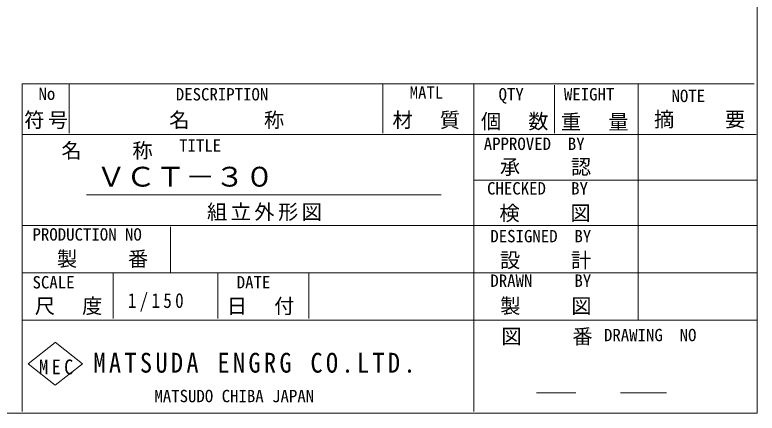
# Model space of a CAD drawing. Units: millimetres on the paper, enlarged 150 times. Extents: x -30700 to 29919, y -306531 to 293469.
# Drawn here: x 13409 to 29919, y -21667 to -12820 of the extents above; entities that cross this region are included whole.
import ezdxf
from ezdxf.enums import TextEntityAlignment as Align

# ---------------------------------------------------------------- set-up
doc = ezdxf.new("R2010")
doc.units = ezdxf.units.MM
doc.header["$LTSCALE"] = 150
doc.layers.add('0-0', color=7, linetype='Continuous', lineweight=18)
doc.layers.add('0-1', color=7, linetype='Continuous')
doc.styles.add('ＭＳ ゴシック', font='')
doc.styles.get('ＭＳ ゴシック').set_extended_font_data('MS Gothic')

msp = doc.modelspace()

# ---------------------------------------------------------------- linework, layer by layer
at = {"layer": '0-0'}
for p, q in [((13570.3, -14352), (13570.3, -21627)), ((13570.3, -14352), (29851.4, -14352)), ((14620.3, -14352), (14620.3, -15447.3)), ((21595.3, -14352), (21595.3, -15447.3)), ((23620.3, -14352), (23620.3, -21627)), ((27269.9, -14352), (27269.9, -19597.2)), ((25413.9, -14379), (25413.9, -15447.3)), ((13570.3, -15477), (29900, -15477)), ((23630.6, -16489.5), (29914.2, -16489.5)), ((15002, -16819.8), (22891, -16819.8)), ((13570.3, -17502), (29913.1, -17502)), ((16870.3, -17531.5), (16870.3, -18540.2)), ((13570.3, -18552), (29914.2, -18552)), ((15595.3, -18540.2), (15595.3, -19565.8)), ((17920.3, -18540.2), (17920.3, -19565.8)), ((19945.3, -18540.2), (19945.3, -19565.8)), ((13570.3, -19602), (29914.2, -19602)), ((13703.3, -20569), (14306.1, -20096.7)), ((14306.1, -20090.1), (14913.5, -20573.6)), ((25010.2, -21214), (25889.3, -21214)), ((26878.2, -21214), (27903.8, -21214)), ((-30700.2, -21666.9), (29918.9, -21666.9))]:
    msp.add_line(p, q, dxfattribs=at)
for points in [[(-591.6, 20292.6), (29918.9, 20292.6), (29918.9, -21666.9)], [(13703.3, -20569), (14306.6, -21049.1), (14913.5, -20573.6)]]:
    msp.add_lwpolyline(points, dxfattribs=at)

# ---------------------------------------------------------------- texts
at = {"layer": '0-0', "color": 4, "style": 'ＭＳ ゴシック'}
for s, p in [('No', (13934.8, -14793)), ('DESCRIPTION', (16988.8, -14804.2)), ('MATL', (22189.9, -14767.6)), ('QTY', (24167.8, -14804.2)), ('WEIGHT', (25620.9, -14804.2)), ('NOTE', (28013.7, -14840.8)), ('TITLE', (17062.1, -15939.6)), ('APPROVED  BY', (23838.1, -15904.4)), ('CHECKED   BY', (23911.4, -16893.3)), ('PRODUCTION NO', (13802.3, -17917.5)), ('DESIGNED  BY', (23984.7, -17955.5)), ('SCALE', (13802.3, -18979.7)), ('DATE', (18344, -18979.7)), ('DRAWN     BY', (23984.7, -18944.4)), ('DRAWING  NO', (26511.9, -20151.8)), ('MATSUDO CHIBA JAPAN', (16512.7, -21507))]:
    msp.add_text(s, height=274.9, dxfattribs=at).set_placement(p, align=Align.BOTTOM_LEFT)
at = {"layer": '0-0', "attachment_point": 7, "style": 'ＭＳ ゴシック'}
for s, insert, char_height in [('\\T1.17;符号', (13617.6, -15356.1), 329.9), ('\\T1.17;名\u3000\u3000\u3000称', (16842.8, -15356.9), 329.9), ('\\T1.17;材\u3000質', (21807.9, -15356.9), 329.9), ('\\T1.17;個\u3000数', (23775.2, -15388.1), 329.9), ('\\T1.17;重\u3000量', (25555.2, -15388.1), 329.9), ('\\T1.17;摘\u3000\u3000要', (27624.5, -15343.3), 329.9), ('\\T1.17;名\u3000\u3000称', (14445.1, -16035), 329.9), ('\\T1.17;承\u3000\u3000認', (24197.3, -16398.8), 329.9), ('\\T1.17;組立外形図', (17683, -17401.4), 329.9), ('\\T1.17;検\u3000\u3000図', (24186.9, -17427.5), 329.9), ('\\T1.17;製\u3000\u3000番', (14346.7, -18441.4), 329.9), ('\\T1.17;設\u3000\u3000計', (24198.9, -18470.2), 329.9), ('\\T1.17;尺\u3000度', (13852.3, -19489.6), 329.9), ('\\T1.17;日\u3000付', (18123.9, -19489.6), 329.9), ('\\T1.17;製\u3000\u3000図', (24205.2, -19486.7), 329.9), ('\\T1.17;図\u3000\u3000番', (24230.3, -20164.9), 329.9), ('\\T1.38;\\W0.9;MEC', (13948.8, -20811.1), 329.9), ('\\T1.28;\\W0.9;MATSUDA\\~ENGRG\\~CO.LTD.', (15157.5, -20774.5), 439.9)]:
    msp.add_mtext(s, dxfattribs=dict(at, insert=insert, char_height=char_height))
at = {"layer": '0-1', "style": 'ＭＳ ゴシック', "width": 1.1}
msp.add_text('ＶＣＴ－３０', height=439.9, dxfattribs=at).set_placement((15220.1, -16767.3), align=Align.BOTTOM_LEFT)
at = {"layer": '0-1', "insert": (15920.7, -19411), "char_height": 329.9, "attachment_point": 7, "style": 'ＭＳ ゴシック'}
msp.add_mtext('\\T1.38;\\W0.85;1/150', dxfattribs=at)

doc.saveas('drawing.dxf')
